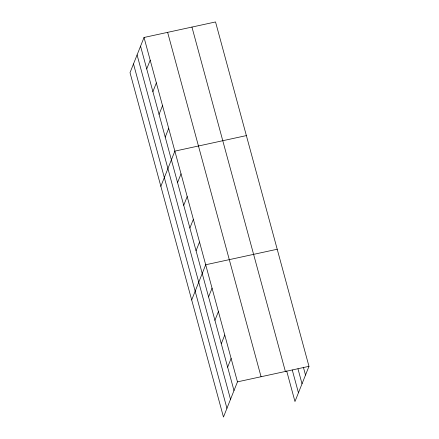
<?xml version="1.0" encoding="UTF-8"?>
<svg xmlns="http://www.w3.org/2000/svg" width="439" height="439" viewBox="0 0 439 439"><rect width="100%" height="100%" fill="white"/><g stroke="black" fill="none" stroke-linecap="round" stroke-linejoin="round"><path stroke-width="0.66" d="M144.03 37.474L130.021 72.665L223.462 417.05L237.466 381.859L144.03 37.474L215.538 21.95L308.979 366.335L294.97 401.526L286.678 370.955M146.725 68.918L150.193 60.203M152.893 91.652L156.361 82.933M159.061 114.381L162.529 105.662M165.223 137.111L168.697 128.391M160.855 186.312L174.865 151.12L246.372 135.596M177.559 182.569L181.027 173.849M183.727 205.298L187.195 196.579M189.895 228.028L193.363 219.308M196.057 250.757L199.531 242.037M191.689 299.958L205.693 264.766L277.207 249.242M208.58 296.901L212.048 288.182M214.934 320.322L218.402 311.602M221.289 343.737L224.757 335.023M227.643 367.158L231.112 358.438M237.466 381.859L308.979 366.335M303.387 367.245L305.506 375.054M297.971 368.826L302.032 383.79M292.27 370.022L298.449 392.79M191.942 27.07L285.377 371.454M167.627 32.349L261.062 376.733M140.557 46.188L233.992 390.573M137.083 54.93L230.519 399.314M133.5 63.929L226.936 408.314"/></g></svg>
